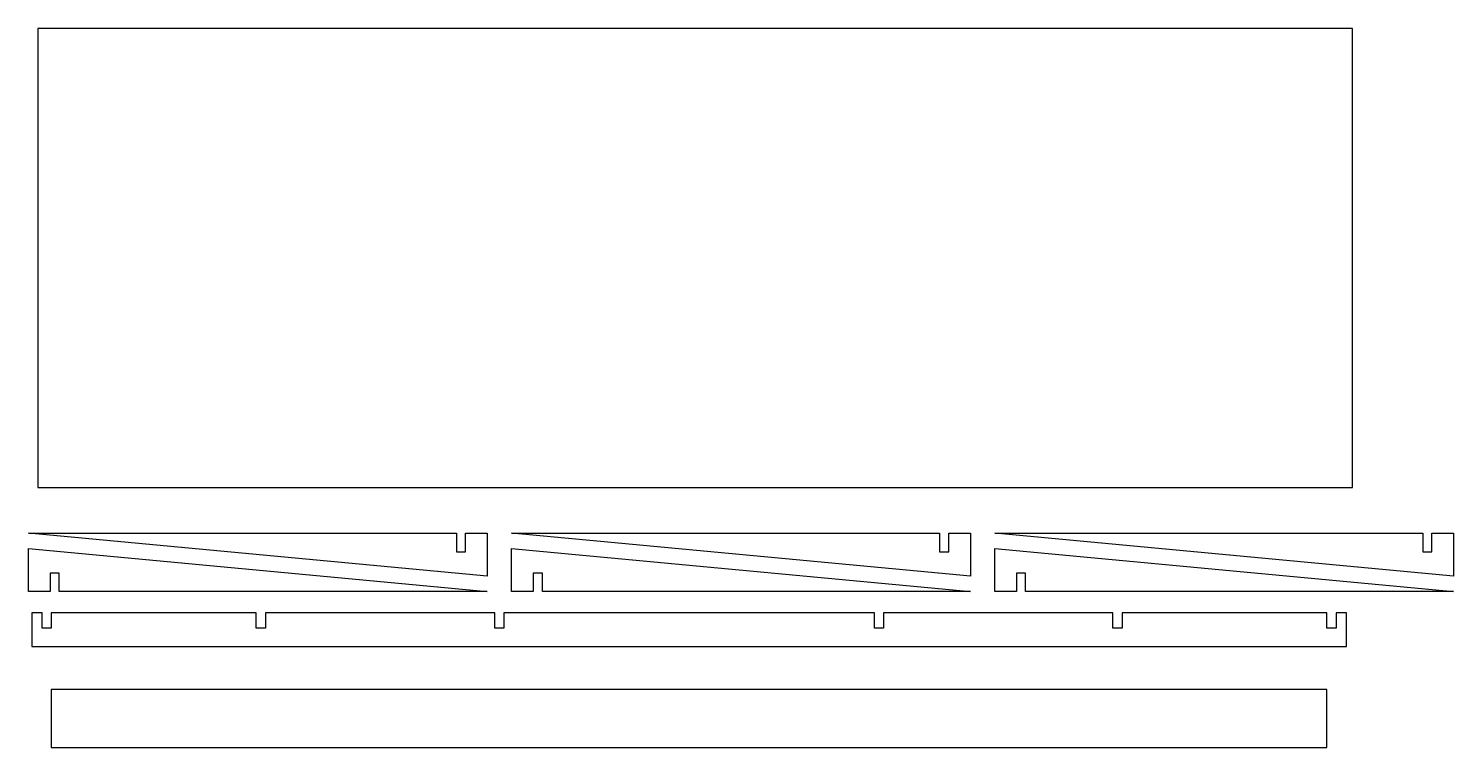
# Model space of a CAD drawing. Extents: x 900 to 1366, y -2128 to -1893.
import ezdxf

# ---------------------------------------------------------------- set-up
doc = ezdxf.new("R2010")
doc.units = 0
doc.layers.add('V2_X8M8_BEARINGS', color=7, linetype='CONTINUOUS')

msp = doc.modelspace()

# ---------------------------------------------------------------- linework, layer by layer
at = {"layer": 'V2_X8M8_BEARINGS'}
for p, q in [((1333, -1893), (903, -1893)), ((903, -1893), (903, -2043)), ((1333, -2043), (1333, -1893)), ((903, -2043), (1333, -2043)), ((1050, -2072), (900, -2058)), ((900, -2058), (1039.96, -2058)), ((1039.96, -2058), (1039.96, -2064)), ((1042.96, -2064), (1042.96, -2058)), ((1042.96, -2058), (1050, -2058)), ((1050, -2058), (1050, -2072)), ((1208, -2072), (1058, -2058)), ((1058, -2058), (1197.96, -2058)), ((1197.96, -2058), (1197.96, -2064)), ((1200.96, -2064), (1200.96, -2058)), ((1200.96, -2058), (1208, -2058)), ((1208, -2058), (1208, -2072)), ((1366, -2072), (1216, -2058)), ((1216, -2058), (1355.96, -2058)), ((1355.96, -2058), (1355.96, -2064)), ((1358.96, -2064), (1358.96, -2058)), ((1358.96, -2058), (1366, -2058)), ((1366, -2058), (1366, -2072)), ((900, -2077), (900, -2063)), ((900, -2063), (1050, -2077)), ((1039.96, -2064), (1042.96, -2064)), ((1058, -2077), (1058, -2063)), ((1058, -2063), (1208, -2077)), ((1197.96, -2064), (1200.96, -2064)), ((1216, -2077), (1216, -2063)), ((1216, -2063), (1366, -2077)), ((1355.96, -2064), (1358.96, -2064)), ((910.04, -2071), (907.04, -2071)), ((907.04, -2071), (907.04, -2077)), ((910.04, -2077), (910.04, -2071)), ((1068.04, -2071), (1065.04, -2071)), ((1065.04, -2071), (1065.04, -2077)), ((1068.04, -2077), (1068.04, -2071)), ((1226.04, -2071), (1223.04, -2071)), ((1223.04, -2071), (1223.04, -2077)), ((1226.04, -2077), (1226.04, -2071)), ((907.04, -2077), (900, -2077)), ((1050, -2077), (910.04, -2077)), ((1065.04, -2077), (1058, -2077)), ((1208, -2077), (1068.04, -2077)), ((1223.04, -2077), (1216, -2077)), ((1366, -2077), (1226.04, -2077)), ((904.45, -2084), (901.04, -2084)), ((901.04, -2084), (901.04, -2095)), ((904.45, -2089), (904.45, -2084)), ((974.45, -2084), (907.45, -2084)), ((907.45, -2084), (907.45, -2089)), ((974.45, -2089), (974.45, -2084)), ((1052.45, -2084), (977.45, -2084)), ((977.45, -2084), (977.45, -2089)), ((1052.45, -2089), (1052.45, -2084)), ((1176.62, -2084), (1055.45, -2084)), ((1055.45, -2084), (1055.45, -2089)), ((1176.62, -2089), (1176.62, -2084)), ((1179.62, -2084), (1179.62, -2089)), ((1254.62, -2084), (1179.62, -2084)), ((1254.62, -2089), (1254.62, -2084)), ((1324.62, -2084), (1257.62, -2084)), ((1257.62, -2084), (1257.62, -2089)), ((1324.62, -2089), (1324.62, -2084)), ((1331.04, -2084), (1327.62, -2084)), ((1327.62, -2084), (1327.62, -2089)), ((1331.04, -2095), (1331.04, -2084)), ((907.45, -2089), (904.45, -2089)), ((977.45, -2089), (974.45, -2089)), ((1055.45, -2089), (1052.45, -2089)), ((1179.62, -2089), (1176.62, -2089)), ((1257.62, -2089), (1254.62, -2089)), ((1327.62, -2089), (1324.62, -2089)), ((901.04, -2095), (1331.04, -2095)), ((1324.62, -2109), (907.45, -2109)), ((907.45, -2109), (907.45, -2128)), ((1324.62, -2128), (1324.62, -2109)), ((907.45, -2128), (1324.62, -2128))]:
    msp.add_line(p, q, dxfattribs=at)

doc.saveas('drawing.dxf')
